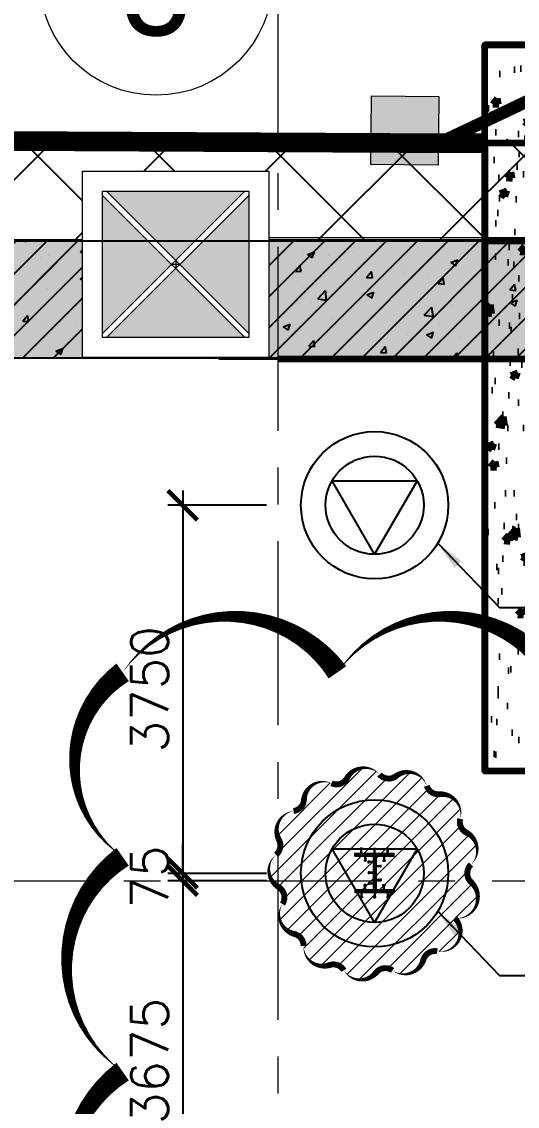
# Model space of a CAD drawing. Header units: millimetres. Extents: x -346728 to 1320345, y -537202 to -385966.
# Drawn here: x 149069 to 154117, y -418965 to -407916 of the extents above; entities that cross this region are included whole.
import ezdxf
from ezdxf.enums import TextEntityAlignment as Align
from ezdxf.xclip import XClip

# ---------------------------------------------------------------- set-up
doc = ezdxf.new("R2010")
doc.units = ezdxf.units.MM
doc.header["$LTSCALE"] = 100
doc.header["$XCLIPFRAME"] = 2
doc.set_wipeout_variables(frame=1)
doc.linetypes.add('DASHED2', pattern=[0.375, 0.25, -0.125])
doc.linetypes.add('X1326_GLB$0$CENTER', pattern=[2, 1.25, -0.25, 0.25, -0.25])
for name, color, linetype, lineweight in [('0 T KY HIEU', 7, 'Continuous', 9), ('0 T TEXT', 7, 'Continuous', 13), ('A-giao thong', 8, 'Continuous', 15), ('BO TRI CT TAM', 8, 'Continuous', 15), ('KCMANH', 8, 'Continuous', 13), ('KINGPOST', 5, 'Continuous', 20), ('L.DUONG', 234, 'Continuous', 15), ('X1326_GLB$0$A-tim', 8, 'X1326_GLB$0$CENTER', 9)]:
    doc.layers.add(name, color=color, linetype=linetype, lineweight=lineweight)
doc.layers.add('CL load', color=1, linetype='Continuous', plot=False)
for name, color, linetype in [('hach', 253, 'Continuous'), ('PILE MARK', 8, 'Continuous'), ('PL', 3, 'Continuous'), ('thep doc', 6, 'Continuous'), ('W2', 4, 'Continuous'), ('XR_1326_csPL$0$hach', 253, 'Continuous'), ('XR_1326_csPL$0$SY', 1, 'Continuous'), ('XR_1326_csPL$0$W2', 4, 'Continuous')]:
    doc.layers.add(name, color=color, linetype=linetype)
doc.styles.add('simplex', font='simplex.shx')
doc.styles.add('VNI-HELSE-CONDENSE', font='VHELVCN.TTF')
doc.linetypes.add('FENCELINE2', pattern='A,0.25,-0.1,[132,ltypeshp.shx,S=0.1,R=0,X=-0.1,Y=0],-0.1,1', length=1.45)
doc.dimstyles.new('100', dxfattribs={"dimscale": 150, "dimtxt": 2.5, "dimasz": 2, "dimexe": 1, "dimexo": 1, "dimgap": 1, "dimtad": 1, "dimdec": 0, "dimzin": 0, "dimdsep": 46, "dimtxsty": 'simplex', "dimblk": 'ARCHTICK', "dimcen": 1, "dimdle": 1, "dimclrd": 256, "dimclre": 256, "dimclrt": 6, "dimadec": 0, "dimazin": 0, "dimtfac": 1, "dimtdec": 0, "dimtix": 1, "dimtmove": 2, "dimatfit": 3, "dimfxl": 1, "dimtolj": 1, "dimtzin": 0, "dimarcsym": 0})
pattern_1 = [(45, (188543.33, 11377564.439), (-8.980256121, 8.980256121), []), (135, (188543.33, 11377564.439), (-8.980256121, -8.980256121), [])]

# ---------------------------------------------------------------- blocks, each defined once
blk = doc.blocks.new('_ArchTick')
at = {"color": 0, "linetype": 'ByBlock', "const_width": 0.15}
blk.add_lwpolyline([(-0.5, -0.5), (0.5, 0.5)], dxfattribs=at)
blk = doc.blocks.new('*D307')
at = {"layer": 'CL load', "lineweight": -2, "transparency": 16777216}
for p, q in [((150709, -412692), (150709, -416742)), ((151564, -412842), (150559, -412842)), ((151564, -416592), (150559, -416592))]:
    blk.add_line(p, q, dxfattribs=at)
at = {"layer": 'DEFPOINTS', "color": 0, "transparency": 16777216}
for p in [(151714, -412842, 0), (150709, -416592), (151714, -416592, 0)]:
    blk.add_point(p, dxfattribs=at)
at = {"layer": 'CL load', "lineweight": -2, "transparency": 16777216, "xscale": 300, "yscale": 300, "zscale": 300}
for p, rotation in [((150709, -412842), 90), ((150709, -416592), 270)]:
    blk.add_blockref('_ArchTick', p, dxfattribs=dict(at, rotation=rotation))
at = {"layer": 'CL load', "color": 6, "transparency": 16777216, "insert": (150372, -414717), "char_height": 375, "attachment_point": 5, "rotation": 90, "style": 'simplex'}
blk.add_mtext('\\A1;3750', dxfattribs=at)
blk = doc.blocks.new('*D308')
at = {"layer": 'CL load', "lineweight": -2, "transparency": 16777216}
for p, q in [((150709, -416517), (150709, -420492)), ((151564, -416667), (150559, -416667)), ((151564, -420342), (150559, -420342))]:
    blk.add_line(p, q, dxfattribs=at)
at = {"layer": 'DEFPOINTS', "color": 0, "transparency": 16777216}
for p in [(151714, -416667, 0), (150709, -420342), (151714, -420342, 0)]:
    blk.add_point(p, dxfattribs=at)
at = {"layer": 'CL load', "lineweight": -2, "transparency": 16777216, "xscale": 300, "yscale": 300, "zscale": 300}
for p, rotation in [((150709, -416667), 90), ((150709, -420342), 270)]:
    blk.add_blockref('_ArchTick', p, dxfattribs=dict(at, rotation=rotation))
at = {"layer": 'CL load', "color": 6, "transparency": 16777216, "insert": (150372, -418504), "char_height": 375, "attachment_point": 5, "rotation": 90, "style": 'simplex'}
blk.add_mtext('\\A1;3675', dxfattribs=at)
blk = doc.blocks.new('*D311')
at = {"layer": 'CL load', "lineweight": -2, "transparency": 16777216}
for p, q in [((150709, -416592), (150709, -416292)), ((151564, -416592), (150559, -416592)), ((151564, -416667), (150559, -416667)), ((150709, -416592), (150709, -416667)), ((150709, -416667), (150709, -416967))]:
    blk.add_line(p, q, dxfattribs=at)
at = {"layer": 'DEFPOINTS', "color": 0, "transparency": 16777216}
for p in [(150709, -416667), (151714, -416592, 0), (151714, -416667, 0)]:
    blk.add_point(p, dxfattribs=at)
at = {"layer": 'CL load', "lineweight": -2, "transparency": 16777216, "xscale": 300, "yscale": 300, "zscale": 300}
for p, rotation in [((150709, -416592), 270), ((150709, -416667), 90)]:
    blk.add_blockref('_ArchTick', p, dxfattribs=dict(at, rotation=rotation))
at = {"layer": 'CL load', "color": 6, "transparency": 16777216, "insert": (150372, -416629), "char_height": 375, "attachment_point": 5, "rotation": 90, "style": 'simplex'}
blk.add_mtext('\\A1;75', dxfattribs=at)
blk = doc.blocks.new('LVL-KHUNGTEN')
blk.add_lwpolyline([(61072.9, 41092.8), (119123.5, 41092.8), (119123.5, 61.9), (61072.9, 61.9)], close=True)
blk = doc.blocks.new('mb duong hh')
at = {"layer": '0 T TEXT', "color": 8, "linetype": 'DASHED2', "ltscale": 300}
blk.add_lwpolyline([(75940, 34596), (80501, 41668), (80491, 88861), (75484, 93868), (-20031, 93860), (-33610, 75885), (-26182, 55955), (-6300, 2612), (0, 0)], close=True, dxfattribs=at)
blk = doc.blocks.new('T STT')
at = {"color": 7, "linetype": 'Continuous'}
blk.add_wipeout([(376643.7, 277984.1), (376755.9, 277976.2), (376878.7, 277948.8), (377024.5, 277887.7), (377155.7, 277798.8), (377265.6, 277687.4), (377334.3, 277588), (377397.7, 277451.4), (377432.6, 277317.1), (377443.7, 277184.1), (377432.5, 277050.8), (377404, 276935.1), (377364.8, 276837.6), (377294.2, 276718.4), (377202.6, 276611.8), (377121.8, 276542.7), (377010.9, 276473.4), (376887.8, 276422.3), (376741.1, 276390.1), (376643.7, 276384.1), (376531.6, 276392), (376392.4, 276424.6), (376244.6, 276490.8), (376127.4, 276573.1), (376049.1, 276649), (375987, 276727.3), (375927.4, 276827.9), (375875.7, 276960.2), (375852.6, 277065.4), (375843.7, 277184.1), (375850, 277284.4), (375876.6, 277411.2), (375908.4, 277499.2), (375963.6, 277605.5), (376039.8, 277708.9), (376130.3, 277797.7), (376215.5, 277859.9), (376312.8, 277912.5), (376425.6, 277953.8), (376556.9, 277979.4)], dxfattribs=at)
at = {"layer": '0 T KY HIEU', "color": 7}
blk.add_circle((376643.7, 277184.1), 800, dxfattribs=at)
at = {"layer": '0 T TEXT', "color": 7, "style": 'VNI-HELSE-CONDENSE'}
blk.add_attdef('0', text='', height=750, dxfattribs=at).set_placement((376643.7, 277184.1), align=Align.MIDDLE_CENTER)
blk = doc.blocks.new('CHOI BAO VE')
at = {"color": 253, "lineweight": 9, "true_color": 0x9ea3a2}
blk.add_wipeout([(-1750, 0), (1750, 0), (1750, 3500), (-1750, 3500)], dxfattribs=at)
at = {"true_color": 0x9ea3a2}
h = blk.add_hatch(color=253, dxfattribs=at)
h.set_gradient(color1=(6, 241, 249), rotation=180, tint=1, name='CURVED')
h.paths.add_polyline_path([(1297, 3125), (-1297, 3125), (0, 1828)])
h = blk.add_hatch(color=253, dxfattribs=at)
h.set_gradient(color1=(6, 241, 249), rotation=270, tint=1, name='CURVED')
h.paths.add_polyline_path([(-1375, 3047), (-1375, 453), (-78, 1750)])
h = blk.add_hatch(color=253, dxfattribs=at)
h.set_gradient(color1=(6, 241, 249), rotation=90, tint=1, name='HEMISPHERICAL')
h.paths.add_polyline_path([(1375, 3047), (78, 1750), (1375, 453)])
h = blk.add_hatch(color=253, dxfattribs=at)
h.set_gradient(color1=(6, 241, 249), tint=1, name='CURVED')
h.paths.add_polyline_path([(0, 1672), (-1297, 375), (1297, 375)])
at = {"layer": 'BO TRI CT TAM', "color": 253, "true_color": 0x9ea3a2}
for p, q in [((1297, 3125), (-1375, 453)), ((1297, 3125), (-1375, 453)), ((1297, 3125), (-1375, 453)), ((-1297, 3125), (1375, 453)), ((-1297, 3125), (1375, 453)), ((-1297, 3125), (1375, 453)), ((-1375, 3047), (1297, 375)), ((-1375, 3047), (1297, 375)), ((-1375, 3047), (1297, 375)), ((1375, 3047), (-1297, 375)), ((1375, 3047), (-1297, 375)), ((1375, 3047), (-1297, 375)), ((-78, 1750), (78, 1750)), ((-78, 1750), (78, 1750)), ((-78, 1750), (78, 1750)), ((0, 1828), (0, 1672)), ((0, 1828), (0, 1672)), ((0, 1828), (0, 1672))]:
    blk.add_line(p, q, dxfattribs=at)
for points in [[(-1750, 0), (1750, 0), (1750, 3500), (-1750, 3500)], [(-1750, 0), (1750, 0), (1750, 3500), (-1750, 3500)], [(-1750, 0), (1750, 0), (1750, 3500), (-1750, 3500)], [(-1375, 375), (1375, 375), (1375, 3125), (-1375, 3125)], [(-1375, 375), (1375, 375), (1375, 3125), (-1375, 3125)], [(-1375, 375), (1375, 375), (1375, 3125), (-1375, 3125)]]:
    blk.add_lwpolyline(points, close=True, dxfattribs=at)
blk = doc.blocks.new('T GATE')
at = {"layer": '0 T KY HIEU', "linetype": 'Continuous', "true_color": 0xff0505}
for points in [[(-3000, -272.3), (-3544.6, -272.3), (-3544.6, 272.3), (-3000, 272.3)], [(4544.6, -272.3), (4000, -272.3), (4000, 272.3), (4544.6, 272.3)]]:
    blk.add_hatch(color=1, dxfattribs=at).paths.add_polyline_path(points)
at = {"layer": '0 T KY HIEU', "color": 1, "linetype": 'Continuous', "true_color": 0xff0505}
for points in [[(-3000, -272.3), (-3544.6, -272.3), (-3544.6, 272.3), (-3000, 272.3)], [(-3544.6, 272.3), (-3000, 272.3), (-3000, -272.3), (-3544.6, -272.3)], [(4544.6, -272.3), (4000, -272.3), (4000, 272.3), (4544.6, 272.3)], [(4000, 272.3), (4544.6, 272.3), (4544.6, -272.3), (4000, -272.3)]]:
    blk.add_lwpolyline(points, close=True, dxfattribs=at)
at = {"layer": '0 T KY HIEU', "color": 1, "linetype": 'Continuous', "true_color": 0xff0505, "const_width": 100}
for points in [[(-3000, 100), (-2145.9, -316.2), (-1591.7, 214.2), (-1037.6, -316.2), (-483.4, 214.2), (70.7, -316.2)], [(4000, 100), (3145.9, -316.2), (2591.7, 214.2), (2037.6, -316.2), (1483.4, 214.2), (929.3, -316.2)]]:
    blk.add_lwpolyline(points, dxfattribs=at)
blk = doc.blocks.new('MB HANG RAO TAM')
h = blk.add_hatch()
h.set_pattern_fill('ANSI37', color=8, scale=7000, style=0)
h.set_pattern_definition([(45, (527887.4, 631399.9), (-618.7184, 618.7184), []), (135, (527887.4, 631399.9), (-618.7184, -618.7184), [])])
h.paths.add_polyline_path([(89794, 74797), (94796, 69797), (94804, 22611), (90246, 15544), (52523, -1634), (34324, -9922), (14325, -19029), (8025, -16417), (-19267, 56832), (-5688, 74797), (41806, 74797), (65797, 74797)], flags=16)
h.paths.add_polyline_path([(-17293, 40146), (-15160, 40938), (-12777, 34516), (-15127, 33730), (-10493, 20001), (4784, -19373), (12548, -21453), (91490, 14752), (95488, 20874), (95620, 46027), (95770, 74597), (91825, 78101), (52350, 76926), (14008, 75822), (-9259, 75871), (-23844, 71027), (-24251, 60760)])
at = {"layer": 'XR_1326_csPL$0$SY', "lineweight": 100}
h = blk.add_hatch(dxfattribs=at)
h.set_pattern_fill('AR-CONC', color=256, scale=100, style=0)
h.set_pattern_definition([(50, (-45059.7, 631401.8), (717.2602, -62.75213), [75, -825]), (355, (-45059.7, 631401.8), (-138.7513, 752.1921), [60, -660]), (100.4514, (-44999.9, 631396.56), (578.5094, 689.4395), [63.7402, -701.1421]), (46.1842, (-45059.7, 631601.8), (1067.241, -165.519), [112.5, -1237.5]), (96.6356, (-44970.8, 631588), (934.6627, 974.1179), [95.6103, -1051.713]), (351.1842, (-45059.7, 631601.8), (934.662, 974.1186), [90, -990]), (21, (-44959.7, 631551.8), (596.90705, -402.6189), [75, -825]), (326, (-44959.7, 631551.8), (243.3153, 725.15), [60, -660]), (71.4514, (-44909.95, 631518.24), (840.2226, 322.5305), [63.7402, -701.1421]), (37.5, (-45059.7, 631401.8), (12.15986, 332.89385), [0, -652, 0, -670, 0, -662.5]), (7.5, (-45059.7, 631401.8), (263.06954, 394.41171), [0, -382, 0, -637, 0, -252.5]), (327.5, (-45282.7, 631401.8), (533.82244, -22.55487), [0, -250, 0, -780, 0, -1035]), (317.5, (-45382.7, 631401.8), (583.18617, 100.105), [0, -325, 0, -518, 0, -735])])
h.paths.add_polyline_path([(6898, 73600), (6898, 71397), (12898, 71397), (12893, 73597)], flags=16)
h.paths.add_polyline_path([(13898, 76797), (13899, 69398), (5898, 69397), (5898, 76797)])
h.paths.add_polyline_path([(12898, 75797), (12898, 74397), (6898, 74397), (6898, 75797)], flags=16)
at = {"color": 1, "lineweight": 100}
blk.add_line((5898, 73597, -1667), (5898, 76797, -1667), dxfattribs=at)
at = {"color": 3, "lineweight": 100}
for p, q in [((13898, 75797, 0), (5898, 75797, 0)), ((13898, 74800, -1667), (5898, 74800, -1667))]:
    blk.add_line(p, q, dxfattribs=at)
at = {"lineweight": 100}
blk.add_line((3790, 73600, -2472), (11790, 73600, 0), dxfattribs=at)
at = {"layer": 'XR_1326_csPL$0$SY', "lineweight": 100}
for p, q in [((13898, 76797, 0), (5898, 76797, 0)), ((5898, 75797, -1667), (13898, 75822, 7850)), ((5898, 75797, 0), (5898, 69397, 0)), ((5901, 74797, -1667), (13901, 74822, 7850)), ((13898, 69398, 7727), (5898, 69398, 5643))]:
    blk.add_line(p, q, dxfattribs=at)
at = {"layer": 'XR_1326_csPL$0$SY', "lineweight": 100, "elevation": -1667}
blk.add_lwpolyline([(13898, 76797), (13899, 69398), (5898, 69397), (5898, 76797)], close=True, dxfattribs=at)
at = {"layer": 'XR_1326_csPL$0$SY', "lineweight": 100, "elevation": 0}
for points in [[(5898, 75797), (13898, 75822), (13898, 73000)], [(13898, 72700), (13898, 69398), (5898, 69397), (5898, 75797)]]:
    blk.add_lwpolyline(points, dxfattribs=at)
at = {"layer": 'XR_1326_csPL$0$W2'}
blk.add_line((5898, 75797, 4094), (5898, 74797, 0), dxfattribs=at)
at = {"layer": '0 T KY HIEU', "color": 1, "extrusion": (-0.005274, -4.61231e-05, 0.999986), "xscale": -1.272019316586716, "yscale": 1.272019516265732, "zscale": 1.272019153983024, "rotation": 179.3651580579428}
blk.add_blockref('T GATE', (9273, 75880, 5488), dxfattribs=at)
ref = blk.add_blockref('T STT', (-556229, -333752, -2472), dxfattribs=dict(xscale=1.483571909629973, yscale=1.483571909629973, zscale=1.483571909629973))
ref.add_attrib('0', '8', dxfattribs={"layer": '0 T TEXT', "color": 7, "height": 1150, "style": 'VNI-HELSE-CONDENSE'}).set_placement((2549, 77471, -2472), align=Align.MIDDLE_CENTER)
at = {"layer": 'BO TRI CT TAM', "color": 9, "xscale": -0.5420067941304296, "yscale": 0.5420067941271327, "zscale": 0.5420067941272464}
blk.add_blockref('CHOI BAO VE', (2749, 73612, 0), dxfattribs=at)
at = {"layer": 'L.DUONG', "color": 94, "linetype": 'FENCELINE2', "ltscale": 25, "const_width": 200, "elevation": 7850}
blk.add_lwpolyline([(-15198, 33706), (-12777, 34516), (-15160, 40938), (-17346, 40127), (-24251, 60760), (-23844, 71027), (-9259, 75871), (5427, 75795), (5898, 75797)], dxfattribs=at)
at = {"layer": 'thep doc'}
blk.add_line((3189, 73600, 0), (12568, 73600, 0), dxfattribs=at)
at = {"layer": 'XR_1326_csPL$0$W2', "color": 7, "ltscale": 0.5, "elevation": 0}
blk.add_lwpolyline([(8025, -16417), (14325, -19029), (90246, 15544), (94804, 22611), (94796, 69797), (89794, 74797), (-5688, 74797), (-19267, 56832)], close=True, dxfattribs=at)
blk = doc.blocks.new('KP50 TOI SAN L1')
at = {"ltscale": 0.1}
h = blk.add_hatch(color=3, dxfattribs=at)
h.dxf.hatch_style = 1
h.paths.add_polyline_path([(14, 171), (-14, 171), (-14, 142)])
h.paths.add_polyline_path([(-14, -142), (-14, -171), (14, -171)])
at = {"layer": 'KCMANH', "linetype": 'ByBlock'}
h = blk.add_hatch(dxfattribs=at)
h.set_pattern_fill('ANSI37', color=3, scale=4, style=0)
h.set_pattern_definition(pattern_1)
h.paths.add_polyline_path([(-200, 200), (-200, 171), (200, 171), (200, 200)])
h = blk.add_hatch(dxfattribs=at)
h.set_pattern_fill('ANSI37', color=3, scale=4, style=0)
h.set_pattern_definition([(45, (188728.93, 11377564.439), (-8.980256121, 8.980256121), []), (135, (188728.93, 11377564.439), (-8.980256121, -8.980256121), [])])
h.paths.add_polyline_path([(14, 171), (-14, 142), (-14, -142), (14, -171)])
h = blk.add_hatch(dxfattribs=at)
h.set_pattern_fill('ANSI37', color=3, scale=4, style=0)
h.set_pattern_definition(pattern_1)
h.paths.add_polyline_path([(-200, -171), (-200, -200), (200, -200), (200, -171)])
for p, q in [((-125, 253), (-146, 253)), ((-146, 240), (-146, 253)), ((-125, 240), (-146, 240)), ((-142, 200), (-142, 240)), ((-129, 200), (-129, 240)), ((-125, 240), (-125, 253)), ((-10, 253), (10, 253)), ((-10, 240), (-10, 253)), ((-10, 240), (10, 240)), ((-6, 200), (-6, 240)), ((6, 200), (6, 240)), ((10, 240), (10, 253)), ((125, 253), (146, 253)), ((125, 240), (125, 253)), ((125, 240), (146, 240)), ((129, 200), (129, 240)), ((142, 200), (142, 240)), ((146, 240), (146, 253)), ((-85, 131), (-106, 131)), ((-106, 131), (-106, 118)), ((-85, 118), (-106, 118)), ((-102, 171), (-102, 131)), ((-89, 171), (-89, 131)), ((-85, 131), (-85, 118)), ((-67, 100), (-67, 120)), ((-54, 120), (-67, 120)), ((-54, 100), (-54, 120)), ((-14, 116), (-54, 116)), ((85, 131), (106, 131)), ((85, 131), (85, 118)), ((85, 118), (106, 118)), ((89, 171), (89, 131)), ((102, 171), (102, 131)), ((106, 131), (106, 118)), ((-54, 100), (-67, 100)), ((-67, 10), (-67, -10)), ((-54, 10), (-67, 10)), ((-14, 104), (-54, 104)), ((-54, 10), (-54, -10)), ((-14, 6), (-54, 6)), ((14, 76), (54, 76)), ((14, 64), (54, 64)), ((54, 60), (54, 80)), ((54, 80), (67, 80)), ((54, 60), (67, 60)), ((67, 60), (67, 80)), ((-54, -10), (-67, -10)), ((-67, -100), (-67, -120)), ((-54, -100), (-67, -100)), ((-14, -6), (-54, -6)), ((-54, -100), (-54, -120)), ((-14, -104), (-54, -104)), ((14, -64), (54, -64)), ((14, -76), (54, -76)), ((54, -60), (54, -80)), ((54, -60), (67, -60)), ((54, -80), (67, -80)), ((67, -60), (67, -80)), ((-142, -200), (-142, -240)), ((-129, -200), (-129, -240)), ((-85, -118), (-106, -118)), ((-106, -131), (-106, -118)), ((-85, -131), (-106, -131)), ((-102, -171), (-102, -131)), ((-89, -171), (-89, -131)), ((-85, -131), (-85, -118)), ((-54, -120), (-67, -120)), ((-14, -116), (-54, -116)), ((-6, -200), (-6, -240)), ((6, -200), (6, -240)), ((85, -118), (106, -118)), ((85, -131), (85, -118)), ((85, -131), (106, -131)), ((89, -171), (89, -131)), ((102, -171), (102, -131)), ((106, -131), (106, -118)), ((129, -200), (129, -240)), ((142, -200), (142, -240)), ((-125, -240), (-146, -240)), ((-146, -240), (-146, -253)), ((-125, -253), (-146, -253)), ((-125, -240), (-125, -253)), ((-10, -240), (10, -240)), ((-10, -240), (-10, -253)), ((-10, -253), (10, -253)), ((10, -240), (10, -253)), ((125, -240), (146, -240)), ((125, -240), (125, -253)), ((125, -253), (146, -253)), ((146, -240), (146, -253))]:
    blk.add_line(p, q, dxfattribs=at)
at = {"layer": 'KCMANH', "color": 3, "linetype": 'ByBlock'}
blk.add_line((-200, 200), (200, 200), dxfattribs=at)
at = {"layer": 'KINGPOST', "color": 3, "linetype": 'ByBlock'}
for p, q in [((-200, 171), (-200, 200)), ((-200, 171), (200, 171)), ((-14, 171), (-14, -171)), ((-14, 142), (14, 171)), ((14, 171), (14, -171)), ((200, 171), (200, 200)), ((-200, -171), (200, -171)), ((-200, -171), (-200, -200)), ((-200, -200), (200, -200)), ((-14, -142), (14, -171)), ((200, -171), (200, -200))]:
    blk.add_line(p, q, dxfattribs=at)
at = {"layer": 'KINGPOST', "color": 6, "linetype": 'ByBlock'}
blk.add_lwpolyline([(-14, 0), (14, 0)], dxfattribs=at)
blk = doc.blocks.new('B1 Kingpost Layout Plan1')
at = {"layer": 'KCMANH', "linetype": 'ByBlock'}
blk.add_blockref('KP50 TOI SAN L1', (2300, -1821, 0), dxfattribs=at)

msp = doc.modelspace()

# ---------------------------------------------------------------- hatches: boundary and pattern name
at = {"ltscale": 0.1}
h = msp.add_hatch(color=3, dxfattribs=at)
h.dxf.hatch_style = 1
h.paths.add_polyline_path([(152678, -416420.4), (152649.2, -416420.4), (152649.2, -416449.2)])
h.paths.add_polyline_path([(152649.2, -416734), (152649.2, -416762.8), (152678, -416762.8)])
at = {"layer": 'A-giao thong', "transparency": 33554572}
h = msp.add_hatch(dxfattribs=at)
h.set_pattern_fill('ANSI31', color=256, scale=1000)
h.set_pattern_definition([(45, (114314.65, -513848.21), (-88.38835, 88.38835), [])])
edge = h.paths.add_edge_path()
edge.add_arc((153508.7, -416355.9), 200.1, 313.189, 423.189)
edge.add_arc((153654.5, -416067.4), 123.2, 165.32463, 243.189, ccw=False)
edge.add_arc((153341.6, -415985.4), 200.3, 345.32463, 455.32463)
edge.add_arc((153311.6, -415663.3), 123.2, 197.45235, 275.32463, ccw=False)
edge.add_arc((153003, -415760.3), 200.2, 17.45235, 127.45235)
edge.add_arc((152806.3, -415503.5), 123.2, 221.33742, 307.45235, ccw=False)
edge.add_arc((152561.3, -415719.1), 203.2, 41.33742, 151.33742)
edge.add_arc((152274.9, -415562.5), 123.2, 245.97207, 331.33742, ccw=False)
edge.add_arc((152143.2, -415858), 200.3, 65.97207, 175.97207)
edge.add_arc((151820.6, -415835.2), 123.2, 278.09941, 355.97207, ccw=False)
edge.add_arc((151866.2, -416155.5), 200.3, 98.09941, 208.09941)
edge.add_arc((151580.8, -416307.9), 123.2, -50.51419, 28.09941, ccw=False)
edge.add_arc((151786.7, -416557.8), 200.7, 129.48581, 239.48581)
edge.add_arc((151622.3, -416836.8), 123.2, -33.38585, 59.48581, ccw=False)
edge.add_arc((151892.2, -417014.7), 200.1, 146.61415, 256.61415)
edge.add_arc((151817.4, -417329.2), 123.2, -1.25134, 76.61415, ccw=False)
edge.add_arc((152140.8, -417336.3), 200.3, 178.74866, 288.74866)
edge.add_arc((152244.8, -417642.6), 123.2, 30.87684, 108.74866, ccw=False)
edge.add_arc((152522.4, -417476.6), 200.2, 210.87684, 320.87684)
edge.add_arc((152773.3, -417680.7), 123.2, 54.01227, 140.87684, ccw=False)
edge.add_arc((152965, -417416.7), 203.1, 234.01227, 344.01227)
edge.add_arc((153278.7, -417506.6), 123.2, 79.39644, 164.01227, ccw=False)
edge.add_arc((153338.2, -417188.6), 200.3, 259.39644, 404.1286)
edge.add_arc((153503.1, -416838.3), 212, 264.27964, 407.39823)
edge.add_arc((153730, -416591.6), 123.2, 133.189, 227.39823, ccw=False)
at = {"layer": 'hach'}
h = msp.add_hatch(dxfattribs=at)
h.set_pattern_fill('ANSI31', color=256, scale=70)
h.set_pattern_definition([(45, (121918.56, -508591.22), (-157.15448, 157.15448), [])])
h.paths.add_polyline_path([(142200.7, -410142.2), (128621.2, -428107.5), (155914.1, -501359), (162214.1, -503970.9), (238136.4, -469396.6), (242695.2, -462329.4), (242687.2, -415142.7), (237685.1, -410142.2)])
h.paths.add_polyline_path([(142797.9, -411342.2), (129975.7, -428305.7), (156856.2, -500450.6), (162191.6, -502662.6), (237318.8, -468450.4), (241495.1, -461976.1), (241487, -415639.4), (237188.2, -411342.2)], flags=16)
h = msp.add_hatch(dxfattribs=at)
h.set_pattern_fill('AR-CONC', color=256, scale=4)
h.set_pattern_definition([(50, (121918.56, -508591.2), (728.7387, -63.7563), [76.2, -838.2]), (355, (121918.56, -508591.2), (-140.9737, 764.2274), [60.96, -670.5623]), (100.45144, (121979.3, -508596.54), (587.765, 700.471), [64.76, -712.361]), (46.1842, (121918.6, -508388), (1084.316, -168.1693), [114.3, -1257.3]), (96.63556, (122008.9, -508402), (949.6165, 989.7045), [97.14, -1068.5424]), (351.18415, (121918.6, -508388), (949.6165, 989.7045), [91.44, -1005.839]), (21, (122020.16, -508438.8), (606.4576, -409.0608), [76.2, -838.2]), (326, (122020.16, -508438.8), (247.208, 736.752), [60.96, -670.56]), (71.45144, (122070.7, -508472.9), (853.6657, 327.691), [64.76, -712.3598]), (37.5, (121918.56, -508591.22), (12.3544, 338.22016), [0, -662.432, 0, -680.72, 0, -673.1]), (7.5, (121918.56, -508591.22), (267.27865, 400.7223), [0, -388.112, 0, -647.192, 0, -256.54]), (327.5, (121692, -508591.22), (542.3624, -22.91498), [0, -254, 0, -792.48, 0, -1051.56]), (317.5, (121590.4, -508591.2), (592.5167, 101.706), [0, -330.2, 0, -526.288, 0, -746.76])])
h.paths.add_polyline_path([(142200.7, -410142.2), (128621.2, -428107.5), (155914.1, -501359), (162214.1, -503970.9), (238136.4, -469396.6), (242695.2, -462329.4), (242687.2, -415142.7), (237685.1, -410142.2)])
h.paths.add_polyline_path([(142797.9, -411342.2), (129975.7, -428305.7), (156856.2, -500450.6), (162191.6, -502662.6), (237318.8, -468450.4), (241495.1, -461976.1), (241487, -415639.4), (237188.2, -411342.2)], flags=16)

# ---------------------------------------------------------------- linework, layer by layer
at = {"elevation": -1404.9}
msp.add_lwpolyline([(150097.2, -436119.7, 0, 218.9, -0.5205671), (150097.2, -433931.2, 0, 218.9, -0.5205671), (150097.2, -431742.7, 0, 218.9, -0.5205671), (150097.2, -429554.1, 0, 218.9, -0.5205671), (150097.2, -427365.6, 0, 218.9, -0.5205671), (150097.2, -425177.1, 0, 218.9, -0.5205671), (150097.2, -422988.6, 0, 218.9, -0.5205671), (150097.2, -420800.1, 0, 218.9, -0.5205671), (150097.2, -418611.6, 0, 218.9, -0.5205671), (150097.2, -416423.1, 0, 218.9, -0.5205671), (150097.2, -414544, 0, 218.9, -0.5205671), (152285.7, -414544, 0, 218.9, -0.5205671), (154474.2, -414544, 0, 218.9, -0.5205671), (156662.8, -414544, 0, 218.9, -0.5205671), (158851.3, -414544, 0, 218.9, -0.5205671), (161039.8, -414544, 0, 218.9, -0.5205671), (163228.3, -414544, 0, 218.9, -0.5205671), (165416.8, -414544, 0, 218.9, -0.5205671)], format="xyseb", dxfattribs=at)
at = {"color": 5, "elevation": -2718.3}
msp.add_lwpolyline([(153645.7, -416501.8, 0, 60, 0.5205671), (153599, -416177.3, 60, 60, -0.3534527), (153535.4, -416036.2, 0, 60, 0.5205671), (153323, -415785.9, 60, 60, -0.3534915), (153194, -415700.2, 0, 60, 0.5205671), (152881.2, -415601.3, 60, 60, -0.3944899), (152713.9, -415584.9, 0, 60, 0.520567), (152383, -415621.6, 60, 60, -0.3907151), (152224.8, -415675, 0, 60, 0.520567), (151943.5, -415843.9, 60, 60, -0.3534934), (151837.9, -415957.2, 0, 60, 0.5205671), (151689.4, -416249.9, 60, 60, -0.3571345), (151659.1, -416403, 0, 60, 0.520567), (151684.8, -416730.7, 60, 60, -0.4289707), (151725.1, -416904.6, 0, 60, 0.520567), (151845.9, -417209.4, 60, 60, -0.3534582), (151940.5, -417331.9, 0, 60, 0.520567), (152205.2, -417526, 60, 60, -0.3534893), (152350.5, -417579.4, 0, 60, 0.5205671), (152677.7, -417603, 60, 60, -0.3982747), (152845.7, -417581, 0, 60, 0.520567), (153160.3, -417472.6, 60, 60, -0.3869502), (153301.4, -417385.5, 0, 60, 0.7314349), (153482, -417049.2, 0, 60, 0.7206829), (153646.6, -416682.2, 60, 60, -0.4358983)], format="xyseb", close=True, dxfattribs=at)
at = {"layer": 'PL', "elevation": -1404.9}
for points in [[(152230.6, -412591.6), (153096.6, -412591.6), (152663.6, -413341.6)], [(152230.6, -412591.6), (153096.6, -412591.6), (152663.6, -413341.6)], [(152230.6, -416341.6), (153096.6, -416341.6), (152663.6, -417091.6)], [(152230.6, -416341.6), (153096.6, -416341.6), (152663.6, -417091.6)]]:
    msp.add_lwpolyline(points, close=True, dxfattribs=at)
at = {"layer": 'PL'}
for centre, radius in [((152663.6, -412841.6, -1404.9), 750), ((152663.6, -412841.6, -1404.9), 750), ((152663.6, -412841.6, -1404.9), 500), ((152663.6, -412841.6, -1404.9), 500), ((152663.6, -416591.6, -1404.9), 750), ((152663.6, -416591.6, -1404.9), 750), ((152663.6, -416591.6, -1404.9), 500), ((152663.6, -416591.6, -1404.9), 500)]:
    msp.add_circle(centre, radius, dxfattribs=at)
at = {"layer": 'W2', "ltscale": 0.5, "elevation": -1404.9}
for points in [[(142200.7, -410142.2), (128621.2, -428107.5), (155914.1, -501359), (162214.1, -503970.9), (238136.4, -469396.6), (242695.2, -462329.4), (242686.9, -415142.1), (237685.1, -410142.2)], [(142797.9, -411342.2), (129975.7, -428305.7), (156856.2, -500450.6), (162191.6, -502662.6), (237318.8, -468450.4), (241495.1, -461976.1), (241487, -415639.4), (237188.2, -411342.2)]]:
    msp.add_lwpolyline(points, close=True, dxfattribs=at)
at = {"layer": 'X1326_GLB$0$A-tim', "ltscale": 15}
for p, q in [((151678.6, -398208.6, -1404.9), (151678.6, -512162.7, -1404.9)), ((120859.5, -416666.6, -1404.9), (255546, -416666.6, -1404.9))]:
    msp.add_line(p, q, dxfattribs=at)
at = {"layer": 'XR_1326_csPL$0$hach', "color": 250}
for p, q in [((148133.8, -411342.2, -1404.9), (149333.8, -410142.2, -1404.9)), ((148448.1, -411342.2, -1404.9), (149648.1, -410142.2, -1404.9)), ((148762.4, -411342.2, -1404.9), (149962.4, -410142.2, -1404.9)), ((149076.7, -411342.2, -1404.9), (150276.7, -410142.2, -1404.9)), ((149083.3, -410142.2, -1404.9), (149108.9, -410159.4, -1404.9)), ((149108.9, -410159.4, -1404.9), (149114.7, -410142.2, -1404.9)), ((149391, -411342.2, -1404.9), (150591, -410142.2, -1404.9)), ((149705.3, -411342.2, -1404.9), (150905.3, -410142.2, -1404.9)), ((150019.7, -411342.2, -1404.9), (151219.7, -410142.2, -1404.9)), ((150334, -411342.2, -1404.9), (151534, -410142.2, -1404.9)), ((150390.7, -410147.3, -1404.9), (150390.7, -410147.3, -1404.9)), ((150543.2, -410149.3, -1404.9), (150543.2, -410149.3, -1404.9)), ((150648.3, -411342.2, -1404.9), (151848.3, -410142.2, -1404.9)), ((150962.6, -411342.2, -1404.9), (152162.6, -410142.2, -1404.9)), ((151276.9, -411342.2, -1404.9), (152476.9, -410142.2, -1404.9)), ((151591.2, -411342.2, -1404.9), (152791.2, -410142.2, -1404.9)), ((151905.5, -411342.2, -1404.9), (153105.5, -410142.2, -1404.9)), ((152219.8, -411342.2, -1404.9), (153419.8, -410142.2, -1404.9)), ((152534.1, -411342.2, -1404.9), (153734.1, -410142.2, -1404.9)), ((152848.4, -411342.2, -1404.9), (154048.4, -410142.2, -1404.9)), ((153162.7, -411342.2, -1404.9), (154362.7, -410142.2, -1404.9)), ((153477.1, -411342.2, -1404.9), (154677.1, -410142.2, -1404.9)), ((153791.4, -411342.2, -1404.9), (154991.4, -410142.2, -1404.9)), ((154105.7, -411342.2, -1404.9), (155305.7, -410142.2, -1404.9)), ((149308.2, -410217.6, -1404.9), (149308.2, -410217.6, -1404.9)), ((149667.4, -410265.2, -1404.9), (149716.3, -410206.8, -1404.9)), ((149667.4, -410265.2, -1404.9), (149728.1, -410270.5, -1404.9)), ((149728.2, -410270.4, -1404.9), (149716.5, -410206.8, -1404.9)), ((149869.1, -410218.8, -1404.9), (149869.1, -410218.8, -1404.9)), ((149904, -410233.5, -1404.9), (149904, -410233.5, -1404.9)), ((150158.4, -410200, -1404.9), (150158.4, -410200, -1404.9)), ((150518.5, -410206.6, -1404.9), (150589.6, -410179.3, -1404.9)), ((150518.5, -410206.7, -1404.9), (150569, -410240.8, -1404.9)), ((150569, -410240.8, -1404.9), (150589.6, -410179.4, -1404.9)), ((151473.8, -410268.1, -1404.9), (151473.8, -410268.1, -1404.9)), ((151978.6, -410288, -1404.9), (152049.8, -410260.7, -1404.9)), ((152029.1, -410322.2, -1404.9), (152049.7, -410260.8, -1404.9)), ((152066.3, -410166.4, -1404.9), (152066.3, -410166.4, -1404.9)), ((152452.7, -410263.5, -1404.9), (152452.7, -410263.5, -1404.9)), ((152454.1, -410207.7, -1404.9), (152454.1, -410207.7, -1404.9)), ((152837.5, -410212.8, -1404.9), (152837.5, -410212.8, -1404.9)), ((149183.1, -410288.7, -1404.9), (149183.1, -410288.7, -1404.9)), ((149262.4, -410317.9, -1404.9), (149262.4, -410317.9, -1404.9)), ((149341.4, -410295, -1404.9), (149341.4, -410295, -1404.9)), ((149725.5, -410311.7, -1404.9), (149725.5, -410311.7, -1404.9)), ((149915.3, -410401.6, -1404.9), (149994.4, -410319.2, -1404.9)), ((150005.7, -410415.7, -1404.9), (149994.5, -410319.2, -1404.9)), ((150267.8, -410334.6, -1404.9), (150267.8, -410334.6, -1404.9)), ((150396.1, -410328.9, -1404.9), (150445.1, -410270.5, -1404.9)), ((150396.1, -410328.9, -1404.9), (150456.8, -410334.2, -1404.9)), ((150457, -410334.2, -1404.9), (150445.2, -410270.5, -1404.9)), ((150810.2, -410357.5, -1404.9), (150810.2, -410357.5, -1404.9)), ((150881.3, -410369.8, -1404.9), (150881.3, -410369.8, -1404.9)), ((151124.8, -410392.7, -1404.9), (151173.8, -410334.3, -1404.9)), ((151185.7, -410398, -1404.9), (151174, -410334.3, -1404.9)), ((151419.3, -410344.3, -1404.9), (151419.3, -410344.3, -1404.9)), ((151940.9, -410272.7, -1404.9), (151940.9, -410272.7, -1404.9)), ((151978.6, -410288.1, -1404.9), (152029.1, -410322.2, -1404.9)), ((152198.3, -410296.9, -1404.9), (152198.3, -410296.9, -1404.9)), ((153438.7, -410369.4, -1404.9), (153509.9, -410342.1, -1404.9)), ((153438.7, -410369.5, -1404.9), (153489.3, -410403.5, -1404.9)), ((153489.3, -410403.5, -1404.9), (153509.9, -410342.2, -1404.9)), ((154004.3, -410333.1, -1404.9), (154004.3, -410333.1, -1404.9)), ((149915.3, -410401.7, -1404.9), (150005.7, -410415.7, -1404.9)), ((150288.8, -410471.5, -1404.9), (150288.8, -410471.5, -1404.9)), ((150378.4, -410485.5, -1404.9), (150378.4, -410485.5, -1404.9)), ((150891.6, -410420.4, -1404.9), (150891.6, -410420.4, -1404.9)), ((150917.6, -410465.6, -1404.9), (150917.6, -410465.6, -1404.9)), ((150999.6, -410569.8, -1404.9), (151078.7, -410487.3, -1404.9)), ((151090, -410583.8, -1404.9), (151078.8, -410487.3, -1404.9)), ((151124.8, -410392.7, -1404.9), (151185.6, -410398, -1404.9)), ((151171.9, -410432.1, -1404.9), (151171.9, -410432.1, -1404.9)), ((151352.6, -410380.4, -1404.9), (151352.6, -410380.4, -1404.9)), ((151556.7, -410381.4, -1404.9), (151556.7, -410381.4, -1404.9)), ((151853.6, -410456.4, -1404.9), (151902.6, -410398.1, -1404.9)), ((151853.6, -410456.4, -1404.9), (151914.3, -410461.7, -1404.9)), ((151894.9, -410403.3, -1404.9), (151894.9, -410403.3, -1404.9)), ((151914.5, -410461.7, -1404.9), (151902.7, -410398, -1404.9)), ((152437.3, -410426.2, -1404.9), (152437.3, -410426.2, -1404.9)), ((152582.3, -410520.2, -1404.9), (152631.3, -410461.8, -1404.9)), ((152643.2, -410525.5, -1404.9), (152631.4, -410461.8, -1404.9)), ((152969.5, -410469.7, -1404.9), (152969.5, -410469.7, -1404.9)), ((152979.7, -410449.2, -1404.9), (152979.7, -410449.2, -1404.9)), ((153491.1, -410398.2, -1404.9), (153491.1, -410398.2, -1404.9)), ((153522, -410472.1, -1404.9), (153522, -410472.1, -1404.9)), ((153801.9, -410467.5, -1404.9), (153801.9, -410467.5, -1404.9)), ((153851, -410444.9, -1404.9), (153851, -410444.9, -1404.9)), ((149664.8, -410534.3, -1404.9), (149736, -410507, -1404.9)), ((149664.8, -410534.4, -1404.9), (149715.3, -410568.5, -1404.9)), ((149696.3, -410573.2, -1404.9), (149696.3, -410573.2, -1404.9)), ((149715.3, -410568.5, -1404.9), (149735.9, -410507.1, -1404.9)), ((149856.7, -410557, -1404.9), (149856.7, -410557, -1404.9)), ((150275.9, -410550, -1404.9), (150275.9, -410550, -1404.9)), ((150999.6, -410569.9, -1404.9), (151090, -410583.9, -1404.9)), ((151125, -410615.7, -1404.9), (151196.1, -410588.4, -1404.9)), ((151175.5, -410649.9, -1404.9), (151196.1, -410588.5, -1404.9)), ((152441.8, -410545.9, -1404.9), (152441.8, -410545.9, -1404.9)), ((152582.3, -410520.2, -1404.9), (152643, -410525.5, -1404.9)), ((153209.4, -410569.2, -1404.9), (153209.4, -410569.2, -1404.9)), ((153211.9, -410529, -1404.9), (153211.9, -410529, -1404.9)), ((153311.1, -410583.9, -1404.9), (153360, -410525.6, -1404.9)), ((153311.1, -410583.9, -1404.9), (153371.8, -410589.3, -1404.9)), ((153371.9, -410589.2, -1404.9), (153360.2, -410525.5, -1404.9)), ((153466.2, -410495.6, -1404.9), (153466.2, -410495.6, -1404.9)), ((154039.8, -410647.7, -1404.9), (154088.8, -410589.3, -1404.9)), ((154064.4, -410495, -1404.9), (154064.4, -410495, -1404.9)), ((154100.7, -410653, -1404.9), (154088.9, -410589.3, -1404.9)), ((149103.8, -410674.9, -1404.9), (149103.8, -410674.9, -1404.9)), ((149329, -410633.2, -1404.9), (149329, -410633.2, -1404.9)), ((149636.8, -410634.2, -1404.9), (149636.8, -410634.2, -1404.9)), ((149891.1, -410600.7, -1404.9), (149891.1, -410600.7, -1404.9)), ((151124.9, -410615.8, -1404.9), (151175.5, -410649.9, -1404.9)), ((151406.9, -410682.5, -1404.9), (151406.9, -410682.5, -1404.9)), ((151928.6, -410610.9, -1404.9), (151928.6, -410610.9, -1404.9)), ((151931.1, -410697.7, -1404.9), (151931.1, -410697.7, -1404.9)), ((152083.9, -410738, -1404.9), (152163.1, -410655.5, -1404.9)), ((152174.3, -410752, -1404.9), (152163.1, -410655.5, -1404.9)), ((152185.4, -410664.2, -1404.9), (152185.4, -410664.2, -1404.9)), ((152570.2, -410613.5, -1404.9), (152570.2, -410613.5, -1404.9)), ((152585, -410697.1, -1404.9), (152635.6, -410731.2, -1404.9)), ((152585.1, -410697.1, -1404.9), (152656.2, -410669.8, -1404.9)), ((152616.9, -410670.9, -1404.9), (152616.9, -410670.9, -1404.9)), ((152635.6, -410731.2, -1404.9), (152656.2, -410669.8, -1404.9)), ((153991.9, -410671.4, -1404.9), (153991.9, -410671.4, -1404.9)), ((154039.8, -410647.7, -1404.9), (154100.5, -410653, -1404.9)), ((154045.4, -410690.5, -1404.9), (154045.4, -410690.5, -1404.9)), ((150879.2, -410758.7, -1404.9), (150879.2, -410758.7, -1404.9)), ((151289.4, -410782.1, -1404.9), (151289.4, -410782.1, -1404.9)), ((152024.4, -410772.6, -1404.9), (152024.4, -410772.6, -1404.9)), ((152084, -410738, -1404.9), (152174.3, -410752.1, -1404.9)), ((152957.1, -410807.9, -1404.9), (152957.1, -410807.9, -1404.9)), ((153452.9, -410792.2, -1404.9), (153452.9, -410792.2, -1404.9)), ((153478.8, -410736.4, -1404.9), (153478.8, -410736.4, -1404.9)), ((154045.2, -410778.4, -1404.9), (154116.3, -410751.1, -1404.9)), ((154045.2, -410778.5, -1404.9), (154095.7, -410812.6, -1404.9)), ((154095.7, -410812.6, -1404.9), (154116.3, -410751.2, -1404.9)), ((149079.6, -410965.6, -1404.9), (149128.6, -410907.3, -1404.9)), ((149140.5, -410970.9, -1404.9), (149128.7, -410907.2, -1404.9)), ((149527.6, -410830.8, -1404.9), (149527.6, -410830.8, -1404.9)), ((149844.4, -410895.2, -1404.9), (149844.4, -410895.2, -1404.9)), ((150070, -410853.7, -1404.9), (150070, -410853.7, -1404.9)), ((150271.3, -410943.4, -1404.9), (150342.4, -410916.1, -1404.9)), ((150321.8, -410977.6, -1404.9), (150342.4, -410916.2, -1404.9)), ((150366, -410823.7, -1404.9), (150366, -410823.7, -1404.9)), ((150612.4, -410876.7, -1404.9), (150612.4, -410876.7, -1404.9)), ((150650.3, -410866.3, -1404.9), (150650.3, -410866.3, -1404.9)), ((150904.6, -410832.8, -1404.9), (150904.6, -410832.8, -1404.9)), ((151154.7, -410899.6, -1404.9), (151154.7, -410899.6, -1404.9)), ((151431.9, -410874.3, -1404.9), (151431.9, -410874.3, -1404.9)), ((151697.1, -410922.5, -1404.9), (151697.1, -410922.5, -1404.9)), ((152429.4, -410884.1, -1404.9), (152429.4, -410884.1, -1404.9)), ((152860.4, -410894, -1404.9), (152860.4, -410894, -1404.9)), ((152944.6, -410929.8, -1404.9), (152944.6, -410929.8, -1404.9)), ((153168.2, -410906.2, -1404.9), (153247.4, -410823.7, -1404.9)), ((153168.3, -410906.2, -1404.9), (153258.6, -410920.2, -1404.9)), ((153198.9, -410896.3, -1404.9), (153198.9, -410896.3, -1404.9)), ((153258.6, -410920.2, -1404.9), (153247.4, -410823.7, -1404.9)), ((153583.7, -410845.6, -1404.9), (153583.7, -410845.6, -1404.9)), ((149079.6, -410965.6, -1404.9), (149140.3, -410970.9, -1404.9)), ((149199.5, -410944.4, -1404.9), (149199.5, -410944.4, -1404.9)), ((149316.7, -410971.4, -1404.9), (149316.7, -410971.4, -1404.9)), ((149369.5, -411034.9, -1404.9), (149369.5, -411034.9, -1404.9)), ((149623.8, -411001.4, -1404.9), (149623.8, -411001.4, -1404.9)), ((149741.9, -410967.3, -1404.9), (149741.9, -410967.3, -1404.9)), ((149808.3, -411029.4, -1404.9), (149857.3, -410971, -1404.9)), ((149808.3, -411029.4, -1404.9), (149869.1, -411034.7, -1404.9)), ((149869.2, -411034.7, -1404.9), (149857.5, -410971, -1404.9)), ((150008.6, -410950.8, -1404.9), (150008.6, -410950.8, -1404.9)), ((150271.3, -410943.5, -1404.9), (150321.8, -410977.6, -1404.9)), ((150284.2, -410990.2, -1404.9), (150284.2, -410990.2, -1404.9)), ((150537.1, -411093.1, -1404.9), (150586.1, -411034.8, -1404.9)), ((150598, -411098.4, -1404.9), (150586.2, -411034.7, -1404.9)), ((150826.6, -411013.1, -1404.9), (150826.6, -411013.1, -1404.9)), ((150839.4, -410976, -1404.9), (150839.4, -410976, -1404.9)), ((151368.9, -411036.1, -1404.9), (151368.9, -411036.1, -1404.9)), ((151394.6, -411020.7, -1404.9), (151394.6, -411020.7, -1404.9)), ((151731.4, -411024.8, -1404.9), (151802.6, -410997.5, -1404.9)), ((151731.4, -411024.8, -1404.9), (151781.9, -411058.9, -1404.9)), ((151781.9, -411058.9, -1404.9), (151802.5, -410997.5, -1404.9)), ((151916.2, -410949.2, -1404.9), (151916.2, -410949.2, -1404.9)), ((152239.4, -410945.4, -1404.9), (152239.4, -410945.4, -1404.9)), ((152267.8, -410995.7, -1404.9), (152267.8, -410995.7, -1404.9)), ((152302.9, -411014.2, -1404.9), (152302.9, -411014.2, -1404.9)), ((152781.8, -410968.3, -1404.9), (152781.8, -410968.3, -1404.9)), ((153324.2, -410991.2, -1404.9), (153324.2, -410991.2, -1404.9)), ((153866.5, -411014.2, -1404.9), (153866.5, -411014.2, -1404.9)), ((153979.6, -411009.6, -1404.9), (153979.6, -411009.6, -1404.9)), ((150246.8, -411077.7, -1404.9), (150246.8, -411077.7, -1404.9)), ((150537.1, -411093.1, -1404.9), (150597.8, -411098.5, -1404.9)), ((150866.9, -411096.9, -1404.9), (150866.9, -411096.9, -1404.9)), ((151265.8, -411156.9, -1404.9), (151314.8, -411098.5, -1404.9)), ((151326.7, -411162.2, -1404.9), (151314.9, -411098.5, -1404.9)), ((151663.8, -411098.4, -1404.9), (151663.8, -411098.4, -1404.9)), ((151675.3, -411097.4, -1404.9), (151675.3, -411097.4, -1404.9)), ((151911.3, -411059, -1404.9), (151911.3, -411059, -1404.9)), ((151918.1, -411064.9, -1404.9), (151918.1, -411064.9, -1404.9)), ((152453.7, -411081.9, -1404.9), (152453.7, -411081.9, -1404.9)), ((152944.7, -411146.2, -1404.9), (152944.7, -411146.2, -1404.9)), ((152996, -411104.8, -1404.9), (152996, -411104.8, -1404.9)), ((153191.5, -411106.1, -1404.9), (153262.7, -411078.8, -1404.9)), ((153191.5, -411106.2, -1404.9), (153242, -411140.3, -1404.9)), ((153242.1, -411140.3, -1404.9), (153262.7, -411078.9, -1404.9)), ((153466.4, -411074.6, -1404.9), (153466.4, -411074.6, -1404.9)), ((153538.4, -411127.7, -1404.9), (153538.4, -411127.7, -1404.9)), ((153840.9, -411147.8, -1404.9), (153840.9, -411147.8, -1404.9)), ((154080.8, -411150.6, -1404.9), (154080.8, -411150.6, -1404.9)), ((149417.6, -411271.1, -1404.9), (149488.8, -411243.8, -1404.9)), ((149468.1, -411305.2, -1404.9), (149488.7, -411243.9, -1404.9)), ((149654.3, -411179.4, -1404.9), (149654.3, -411179.4, -1404.9)), ((149832, -411233.5, -1404.9), (149832, -411233.5, -1404.9)), ((150353.7, -411161.9, -1404.9), (150353.7, -411161.9, -1404.9)), ((150637.3, -411233.5, -1404.9), (150637.3, -411233.5, -1404.9)), ((151022.1, -411182.9, -1404.9), (151022.1, -411182.9, -1404.9)), ((151082.8, -411199.1, -1404.9), (151082.8, -411199.1, -1404.9)), ((151265.8, -411156.9, -1404.9), (151326.5, -411162.2, -1404.9)), ((151994.5, -411220.7, -1404.9), (152043.5, -411162.3, -1404.9)), ((151994.5, -411220.7, -1404.9), (152055.3, -411226, -1404.9)), ((152055.4, -411225.9, -1404.9), (152043.7, -411162.3, -1404.9)), ((152417, -411222.3, -1404.9), (152417, -411222.3, -1404.9)), ((152723.3, -411284.4, -1404.9), (152772.3, -411226, -1404.9)), ((152784.2, -411289.7, -1404.9), (152772.4, -411226, -1404.9)), ((153248.4, -411249.5, -1404.9), (153248.4, -411249.5, -1404.9)), ((153316.4, -411246.3, -1404.9), (153316.4, -411246.3, -1404.9)), ((153958.1, -411161.9, -1404.9), (153958.1, -411161.9, -1404.9)), ((149304.3, -411309.6, -1404.9), (149304.3, -411309.6, -1404.9)), ((149417.6, -411271.2, -1404.9), (149468.1, -411305.2, -1404.9)), ((150383, -411267, -1404.9), (150383, -411267, -1404.9)), ((150490.3, -411300.8, -1404.9), (150490.3, -411300.8, -1404.9)), ((150904.6, -411342.2, -1404.9), (150948.9, -411325.1, -1404.9)), ((150943.2, -411342.2, -1404.9), (150948.9, -411325.2, -1404.9)), ((151903.9, -411287.4, -1404.9), (151903.9, -411287.4, -1404.9)), ((152677.3, -411330.5, -1404.9), (152677.3, -411330.5, -1404.9)), ((152723.3, -411284.4, -1404.9), (152784, -411289.7, -1404.9)), ((152931.6, -411297, -1404.9), (152931.6, -411297, -1404.9)), ((153457.1, -411342.2, -1404.9), (153501, -411289.8, -1404.9)), ((153510.8, -411342.2, -1404.9), (153501.1, -411289.8, -1404.9))]:
    msp.add_line(p, q, dxfattribs=at)
at = {"layer": 'XR_1326_csPL$0$W2', "color": 7, "ltscale": 0.5}
for p, q in [((237685.1, -410142.2, -1404.9), (142200.7, -410142.2, -1404.9)), ((237188.2, -411342.2, -1404.9), (142797.9, -411342.2, -1404.9))]:
    msp.add_line(p, q, dxfattribs=at)

# ---------------------------------------------------------------- block references
at = {"extrusion": (0.00597, -2.28885e-18, 0.999982), "xscale": 3.385207865094198, "yscale": 3.385207865094198, "zscale": 3.385207865094198}
msp.add_blockref('LVL-KHUNGTEN', (-107243.5, -525073.6, -287.1), dxfattribs=at)
ref = msp.add_blockref('mb duong hh', (162214.1, -503978, 0))
XClip(ref).set_block_clipping_path([(-58962.6888090824, -15358.4345334051), (108047.3313388755, 114603.0144500207)])

# ---------------------------------------------------------------- dimensions: what is measured, and where the dimension line sits
at = {"layer": 'CL load'}
for base, p1, p2, picture, middle in [((150709.3, -416591.6, -1404.9), (151713.6, -412841.6, -1404.9), (151713.6, -416591.6, -1404.9), '*D307', (150371.8, -414716.6, -1404.9)), ((150709.3, -416666.6, -1404.9), (151713.6, -416591.6, -1404.9), (151713.6, -416666.6, -1404.9), '*D311', (150371.8, -416629.1, -1404.9)), ((150709.3, -420341.6, -1404.9), (151713.6, -416666.6, -1404.9), (151713.6, -420341.6, -1404.9), '*D308', (150371.8, -418504.1, -1404.9))]:
    dim = msp.add_linear_dim(base=base, p1=p1, p2=p2, angle=90, dimstyle='100', dxfattribs=at)
    dim.commit()
    dim.dimension.update_dxf_attribs({"geometry": picture, "text_midpoint": middle})

# ---------------------------------------------------------------- leaders
at = {"layer": 'PILE MARK'}
for points in [[(153306.1, -413228.4, -1404.9), (153933.9, -413883.5, -1404.9), (155042.6, -413883.5, -1404.9)], [(153306.1, -416978.4, -1404.9), (153933.9, -417633.5, -1404.9), (155042.6, -417633.5, -1404.9)]]:
    msp.add_leader(points, dimstyle='100', override={"dimgap": 1, "dimtad": 0}, dxfattribs=at)

# ---------------------------------------------------------------- next in the draw order: block references
msp.add_blockref('MB HANG RAO TAM', (147888.6, -484948.9, 0))

# ---------------------------------------------------------------- next in the draw order: block references
msp.add_blockref('B1 Kingpost Layout Plan1', (150363.7, -414766, -1404.9))

doc.saveas('drawing.dxf')
